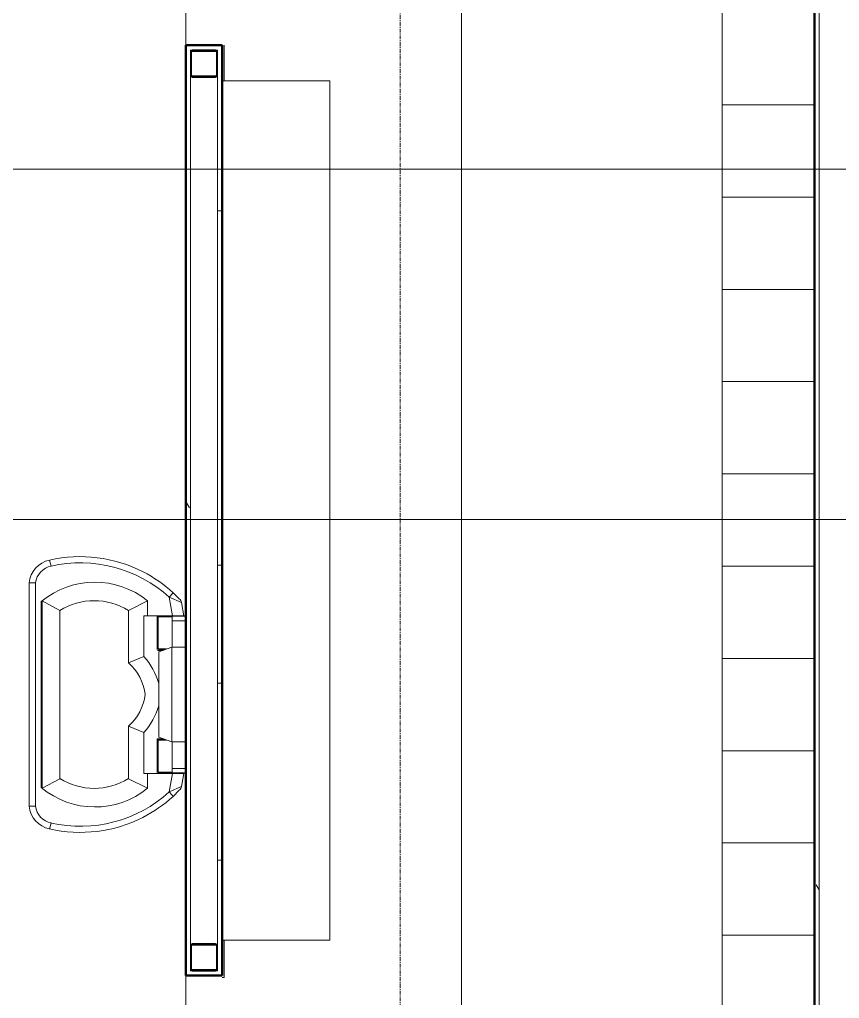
# Model space of a CAD drawing. Header units: inches. Extents: x 23906 to 26716, y -23130 to -20467.
# Drawn here: x 25633.9 to 25740.5, y -22650.9 to -22523.6 of the extents above; entities that cross this region are included whole.
import ezdxf

# ---------------------------------------------------------------- set-up
doc = ezdxf.new("R2010")
doc.units = ezdxf.units.IN
doc.header["$MEASUREMENT"] = 0
doc.linetypes.add('Grid Line 1_2_', pattern=[0.875, 0.5, -0.125, 0.125, -0.125])
for name, color, linetype, lineweight in [('A-FLOR', 192, 'Continuous', 13), ('A-WALL', 113, 'Continuous', 13), ('A-WALL-PATT', 111, 'Continuous', 50), ('G-ANNO-SYMB', 111, 'Continuous', 9), ('I-FURN', 30, 'Continuous', 9), ('I-WALL', 2, 'Continuous', 13), ('Q-SPCQ', 91, 'Continuous', 9), ('S-COLS', 52, 'Continuous', 9), ('S-GRID', 1, 'Continuous', 9)]:
    doc.layers.add(name, color=color, linetype=linetype, lineweight=lineweight)
pattern_1 = [(0, (0, 0), (30.72, 7.68), [1.267, -21.773, 1.267, -21.773, -122.88]), (0, (0, 0), (30.72, 7.68), [-46.08, 1.267, -44.813, 1.267, -21.773, -53.76]), (0, (0, 0), (30.72, 7.68), [-115.2, 1.267, -14.093, 1.267, -37.133]), (120, (11.52, 3.84), (-22.0110751, 22.7643004), [1.267, -21.773, 1.267, -21.773, -122.88]), (120, (11.52, 3.84), (-22.0110751, 22.7643004), [-46.08, 1.267, -44.813, 1.267, -21.773, -53.76]), (120, (11.52, 3.84), (-22.0110751, 22.7643004), [-115.2, 1.267, -14.093, 1.267, -37.133]), (240, (15.36, 19.2), (-8.7089249, -30.4443004), [1.267, -21.773, 1.267, -21.773, -122.88]), (240, (15.36, 19.2), (-8.7089249, -30.4443004), [-46.08, 1.267, -44.813, 1.267, -21.773, -53.76]), (240, (15.36, 19.2), (-8.7089249, -30.4443004), [-115.2, 1.267, -14.093, 1.267, -37.133])]

# ---------------------------------------------------------------- blocks, each defined once
blk = doc.blocks.new('Locker-Double Stacked - 12_ x 12_-3246-Enlarged First Floor Plan _East_')
at = {"layer": 'I-FURN', "color": 7}
for p, q in [((-6, -6), (-6, 6)), ((-6, 6), (6, 6)), ((6, 6), (6, -6)), ((6, -6), (-6, -6))]:
    blk.add_line(p, q, dxfattribs=at)
blk = doc.blocks.new('Furniture 5 - Furniture 1-2367-Enlarged First Floor Plan _East_')
at = {"layer": 'I-FURN', "color": 7}
for p, q in [((25653.99, -22499.67), (25639.99, -22499.67)), ((25653.99, -22611.42), (25653.99, -22499.67)), ((25639.99, -22611.42), (25653.99, -22611.42))]:
    blk.add_line(p, q, dxfattribs=at)
blk = doc.blocks.new('HSS-Hollow Structural Section-Column - HSS3-1_2X3-1_2X1_8-V54-Enlarged First Floor Plan _East_')
at = {"layer": 'S-COLS'}
h = blk.add_hatch(dxfattribs=at)
h.set_pattern_fill('FP_24', color=256, style=0, pattern_type=2)
h.set_pattern_definition([(45, (-25657.89, 22529.314), (-9.503515, 9.503515), []), (45, (-25657.89, 22543.714), (-9.503515, 9.503515), [])])
h.paths.add_polyline_path([(1.52, -1.75), (1.68, -1.68), (1.75, -1.52), (1.75, 1.52), (1.68, 1.68), (1.52, 1.75), (-1.52, 1.75), (-1.68, 1.68), (-1.75, 1.52), (-1.75, -1.52), (-1.68, -1.68), (-1.52, -1.75)], flags=0)
h.paths.add_polyline_path([(-1.52, -1.63), (-1.6, -1.6), (-1.63, -1.52), (-1.6, 1.6), (-1.52, 1.63), (1.6, 1.6), (1.63, 1.52), (1.6, -1.6), (1.52, -1.63)], flags=0)
at = {"layer": 'S-COLS', "color": 130, "lineweight": 30}
for p, q in [((-1.75, 1.52), (-1.75, -1.52)), ((-1.63, -1.52), (-1.63, 1.52)), ((1.52, 1.75), (-1.52, 1.75)), ((-1.52, 1.63), (1.52, 1.63)), ((1.63, 1.52), (1.63, -1.52)), ((1.75, -1.52), (1.75, 1.52)), ((1.52, -1.63), (-1.52, -1.63)), ((-1.52, -1.75), (1.52, -1.75))]:
    blk.add_line(p, q, dxfattribs=at)
for centre, radius, start, end in [((-1.52, 1.52), 0.232, 90, 180), ((-1.52, 1.52), 0.116, 90, 180), ((1.52, 1.52), 0.232, 360, 90), ((1.52, 1.52), 0.116, 0, 90), ((-1.52, -1.52), 0.232, 180, 270), ((-1.52, -1.52), 0.116, 180, 270), ((1.52, -1.52), 0.232, 270, 360), ((1.52, -1.52), 0.116, 270, 360)]:
    blk.add_arc(centre, radius, start, end, dxfattribs=at)
blk = doc.blocks.new('HSS-Hollow Structural Section-Column - HSS3-1_2X3-1_2X1_8-V59-Enlarged First Floor Plan _East_')
at = {"layer": 'S-COLS'}
h = blk.add_hatch(dxfattribs=at)
h.set_pattern_fill('FP_28', color=256, style=0, pattern_type=2)
h.set_pattern_definition([(45, (-25657.89, 22645.564), (-9.503515, 9.503515), []), (45, (-25657.89, 22659.964), (-9.503515, 9.503515), [])])
h.paths.add_polyline_path([(1.52, -1.75), (1.68, -1.68), (1.75, -1.52), (1.75, 1.52), (1.68, 1.68), (1.52, 1.75), (-1.52, 1.75), (-1.68, 1.68), (-1.75, 1.52), (-1.75, -1.52), (-1.68, -1.68), (-1.52, -1.75)], flags=0)
h.paths.add_polyline_path([(-1.52, -1.63), (-1.6, -1.6), (-1.63, -1.52), (-1.6, 1.6), (-1.52, 1.63), (1.6, 1.6), (1.63, 1.52), (1.6, -1.6), (1.52, -1.63)], flags=0)
at = {"layer": 'S-COLS', "color": 130, "lineweight": 30}
for p, q in [((-1.75, 1.52), (-1.75, -1.52)), ((-1.63, -1.52), (-1.63, 1.52)), ((1.52, 1.75), (-1.52, 1.75)), ((-1.52, 1.63), (1.52, 1.63)), ((1.63, 1.52), (1.63, -1.52)), ((1.75, -1.52), (1.75, 1.52)), ((1.52, -1.63), (-1.52, -1.63)), ((-1.52, -1.75), (1.52, -1.75))]:
    blk.add_line(p, q, dxfattribs=at)
for centre, radius, start, end in [((-1.52, 1.52), 0.232, 90, 180), ((-1.52, 1.52), 0.116, 90, 180), ((1.52, 1.52), 0.232, 360, 90), ((1.52, 1.52), 0.116, 0, 90), ((-1.52, -1.52), 0.232, 180, 270), ((-1.52, -1.52), 0.116, 180, 270), ((1.52, -1.52), 0.232, 270, 360), ((1.52, -1.52), 0.116, 270, 360)]:
    blk.add_arc(centre, radius, start, end, dxfattribs=at)
blk = doc.blocks.new('Change_Table-Flip_Down-Frost_Products_LTD_-1125 - Polyethylene-White-366105-Enlarged First Floor Plan _East_')
at = {"layer": 'Q-SPCQ', "color": 50, "lineweight": 20}
for p, q in [((25405.77, -22594.65), (25405.95, -22593.86)), ((25407.79, -22596.82), (25408.62, -22596.82)), ((25407.79, -22625.89), (25407.79, -22596.82)), ((25408.62, -22596.82), (25408.62, -22625.89)), ((25390.4, -22598.7), (25388.81, -22599.4)), ((25389.09, -22598.91), (25389.89, -22598.11)), ((25390.4, -22598.7), (25389.98, -22601.1)), ((25395.7, -22600.41), (25393.21, -22599.17)), ((25393.21, -22601.1), (25393.21, -22599.17)), ((25404.61, -22600.41), (25406.94, -22599.17)), ((25406.94, -22599.17), (25406.94, -22623.53)), ((25388.51, -22601.1), (25388.81, -22599.4)), ((25395.7, -22600.41), (25395.7, -22607.23)), ((25404.61, -22622.3), (25404.61, -22600.41)), ((25407.04, -22599.25), (25407.04, -22623.45)), ((25388.27, -22601.15), (25388.51, -22601.15)), ((25390.02, -22601.75), (25388.27, -22601.75)), ((25393.69, -22601.1), (25388.51, -22601.1)), ((25388.51, -22601.15), (25388.51, -22601.1)), ((25388.51, -22601.15), (25391.73, -22601.15)), ((25390.02, -22601.15), (25390.02, -22605.18)), ((25391.83, -22601.25), (25390.02, -22601.25)), ((25391.83, -22605.43), (25391.83, -22601.25)), ((25391.96, -22601.1), (25391.96, -22605.5)), ((25393.69, -22606.42), (25393.69, -22601.1)), ((25390.07, -22605.18), (25388.27, -22605.18)), ((25390.07, -22617.53), (25390.07, -22605.18)), ((25390.07, -22605.18), (25391.77, -22605.8)), ((25390.75, -22605.43), (25391.83, -22605.43)), ((25391.73, -22605.53), (25391.02, -22605.53)), ((25391.86, -22605.6), (25391.23, -22605.6)), ((25391.77, -22605.8), (25391.77, -22616.91)), ((25393.69, -22606.42), (25395.7, -22607.23)), ((25393.69, -22616.29), (25395.7, -22615.47)), ((25395.7, -22622.3), (25395.7, -22615.47)), ((25390.07, -22617.53), (25391.77, -22616.91)), ((25393.69, -22616.29), (25393.69, -22621.6)), ((25388.27, -22617.53), (25390.07, -22617.53)), ((25390.02, -22617.53), (25390.02, -22621.55)), ((25390.75, -22617.28), (25391.83, -22617.28)), ((25391.73, -22617.18), (25391.02, -22617.18)), ((25391.86, -22617.1), (25391.23, -22617.1)), ((25391.83, -22621.45), (25391.83, -22617.28)), ((25391.96, -22621.6), (25391.96, -22617.2)), ((25390.02, -22620.95), (25388.27, -22620.95)), ((25388.51, -22621.55), (25388.27, -22621.55)), ((25388.51, -22621.55), (25391.73, -22621.55)), ((25388.51, -22621.6), (25388.51, -22621.55)), ((25393.69, -22621.6), (25388.51, -22621.6)), ((25388.81, -22623.31), (25388.51, -22621.6)), ((25389.98, -22621.6), (25390.4, -22624.01)), ((25391.83, -22621.45), (25390.02, -22621.45)), ((25393.21, -22621.6), (25393.21, -22623.54)), ((25390.42, -22624.03), (25388.81, -22623.31)), ((25393.21, -22623.54), (25395.7, -22622.3)), ((25404.61, -22622.3), (25406.94, -22623.53)), ((25389.89, -22624.6), (25389.09, -22623.8)), ((25389.89, -22624.6), (25390.42, -22624.03)), ((25407.79, -22625.89), (25408.62, -22625.89)), ((25405.77, -22628.06), (25405.95, -22628.85))]:
    blk.add_line(p, q, dxfattribs=at)
for centre, radius, start, end in [((25401.98, -22611.33), 17.91, 77.1036, 117.0252), ((25405.21, -22597.22), 3.44, 6.6703, 77.1036), ((25401.98, -22611.33), 17.91, 117.0252, 132.4157), ((25401.95, -22611.33), 17.12, 77.1058, 132.4083), ((25405.18, -22597.23), 2.65, 8.9006, 77.1058), ((25400.07, -22607.6), 10.87, 50.1591, 129.1586), ((25389.63, -22599.54), 0.83, 130.6052, 170.0067), ((25395.94, -22593.4), 7.66, 217.8807, 223.7167), ((25400.16, -22607.61), 8.46, 58.2462, 121.7538), ((25391.73, -22601.25), 0.1, 0, 90), ((25391.73, -22605.43), 0.1, 270, 0), ((25391.86, -22605.5), 0.1, 270, 0), ((25400.01, -22612.18), 8.55, 137.6677, 164.5358), ((25400.07, -22612.18), 6.59, 131.4443, 172.8364), ((25400.07, -22610.53), 6.59, 187.1636, 228.5557), ((25400.01, -22610.53), 8.55, 195.4642, 222.3323), ((25391.73, -22617.28), 0.1, 0, 90), ((25391.86, -22617.2), 0.1, 0, 90), ((25391.73, -22621.45), 0.1, 270, 0), ((25389.63, -22623.17), 0.83, 189.9933, 229.3948), ((25400.16, -22615.1), 8.46, 238.2462, 301.7538), ((25401.98, -22611.38), 17.91, 227.5846, 242.8439), ((25401.95, -22611.37), 17.12, 227.5917, 282.8942), ((25400.07, -22615.1), 10.87, 230.8414, 309.8409), ((25405.18, -22625.48), 2.65, 282.8942, 351.0994), ((25405.21, -22625.49), 3.44, 282.8964, 353.3297), ((25401.98, -22611.38), 17.91, 242.8439, 282.8964)]:
    blk.add_arc(centre, radius, start, end, dxfattribs=at)
blk = doc.blocks.new('Locker Rooms and Restrooms_rvt-1-Enlarged First Floor Plan _East_')
at = {"layer": 'A-WALL-PATT', "lineweight": 9}
h = blk.add_hatch(dxfattribs=at)
h.set_pattern_fill('FP_8', style=0, pattern_type=2)
h.set_pattern_definition(pattern_1)
h.paths.add_polyline_path([(25659.64, -22647.93), (25659.64, -22647.3), (25656.14, -22647.3), (25656.14, -22527.55), (25659.64, -22527.55), (25659.64, -22526.93), (25655.52, -22526.93), (25655.52, -22647.93), (25659.57, -22647.93)], flags=0)
h = blk.add_hatch(dxfattribs=at)
h.set_pattern_fill('FP_8', style=0, pattern_type=2)
h.set_pattern_definition(pattern_1)
h.paths.add_polyline_path([(25660.27, -22647.93), (25660.27, -22526.93), (25659.64, -22526.93), (25659.64, -22647.93)], flags=0)
at = {"layer": 'A-FLOR', "color": 10}
for p, q in [((25655.52, -22482.37), (25655.52, -22526.93)), ((25655.52, -22647.93), (25655.52, -22691.05))]:
    blk.add_line(p, q, dxfattribs=at)
at = {"layer": 'A-WALL', "color": 10}
for p, q in [((25656.14, -22527.55), (25659.64, -22527.55)), ((25656.14, -22527.55), (25656.14, -22527.8)), ((25659.64, -22527.55), (25659.64, -22527.8)), ((25656.14, -22530.83), (25656.14, -22644.05)), ((25659.64, -22530.83), (25659.64, -22644.05)), ((25656.14, -22647.08), (25656.14, -22647.3)), ((25656.34, -22647.3), (25656.14, -22647.3)), ((25659.64, -22647.3), (25659.44, -22647.3)), ((25659.64, -22647.08), (25659.64, -22647.3))]:
    blk.add_line(p, q, dxfattribs=at)
at = {"layer": 'I-WALL', "color": 250, "lineweight": 50}
for p, q in [((25656.14, -22526.93), (25655.52, -22526.93)), ((25655.52, -22526.93), (25655.52, -22647.93)), ((25659.64, -22526.93), (25656.14, -22526.93)), ((25660.27, -22526.93), (25659.64, -22526.93)), ((25660.27, -22647.93), (25660.27, -22526.93)), ((25655.52, -22647.93), (25656.14, -22647.93)), ((25656.14, -22647.93), (25659.64, -22647.93)), ((25659.64, -22647.93), (25660.27, -22647.93))]:
    blk.add_line(p, q, dxfattribs=at)
at = {"layer": 'I-WALL', "color": 10}
for p, q in [((25660.52, -22526.93), (25660.52, -22531.56)), ((25660.52, -22643.31), (25660.52, -22648.18)), ((25660.27, -22648.18), (25660.52, -22648.18))]:
    blk.add_line(p, q, dxfattribs=at)
at = {"color": 10, "lineweight": 13}
for name, p, rotation in [('Locker-Double Stacked - 12_ x 12_-3246-Enlarged First Floor Plan _East_', (25731.27, -22528.68), 270), ('Locker-Double Stacked - 12_ x 12_-3246-Enlarged First Floor Plan _East_', (25731.27, -22540.68), 270), ('Locker-Double Stacked - 12_ x 12_-3246-Enlarged First Floor Plan _East_', (25731.27, -22552.68), 270), ('Locker-Double Stacked - 12_ x 12_-3246-Enlarged First Floor Plan _East_', (25731.27, -22564.68), 270), ('Locker-Double Stacked - 12_ x 12_-3246-Enlarged First Floor Plan _East_', (25731.27, -22576.68), 270), ('Locker-Double Stacked - 12_ x 12_-3246-Enlarged First Floor Plan _East_', (25731.27, -22588.68), 270), ('Change_Table-Flip_Down-Frost_Products_LTD_-1125 - Polyethylene-White-366105-Enlarged First Floor Plan _East_', (51043.78, -45222.73), 180), ('Locker-Double Stacked - 12_ x 12_-3246-Enlarged First Floor Plan _East_', (25731.27, -22600.68), 270), ('Locker-Double Stacked - 12_ x 12_-3246-Enlarged First Floor Plan _East_', (25731.27, -22612.68), 270), ('Locker-Double Stacked - 12_ x 12_-3246-Enlarged First Floor Plan _East_', (25731.27, -22624.68), 270), ('Locker-Double Stacked - 12_ x 12_-3246-Enlarged First Floor Plan _East_', (25731.27, -22636.68), 270), ('Locker-Double Stacked - 12_ x 12_-3246-Enlarged First Floor Plan _East_', (25731.27, -22648.68), 270)]:
    blk.add_blockref(name, p, dxfattribs=dict(at, rotation=rotation))
for name, p in [('HSS-Hollow Structural Section-Column - HSS3-1_2X3-1_2X1_8-V54-Enlarged First Floor Plan _East_', (25657.89, -22529.31)), ('Furniture 5 - Furniture 1-2367-Enlarged First Floor Plan _East_', (20.28, -31.89)), ('HSS-Hollow Structural Section-Column - HSS3-1_2X3-1_2X1_8-V59-Enlarged First Floor Plan _East_', (25657.89, -22645.56))]:
    blk.add_blockref(name, p, dxfattribs=at)

msp = doc.modelspace()

# ---------------------------------------------------------------- hatches: boundary and pattern name
at = {"layer": 'A-WALL-PATT', "lineweight": 9}
h = msp.add_hatch(dxfattribs=at)
h.set_pattern_fill('FP_8', color=256, style=0, pattern_type=2)
h.set_pattern_definition(pattern_1)
h.paths.add_polyline_path([(25737.89, -22787.3), (25737.89, -22767.89), (25737.27, -22767.89), (25737.27, -22787.3)], flags=0)
h.paths.add_polyline_path([(25737.89, -22767.09), (25737.89, -22369.55), (25737.27, -22369.55), (25737.29, -22767.09)], flags=0)

# ---------------------------------------------------------------- linework, layer by layer
at = {"layer": 'A-WALL'}
msp.add_line((25737.89, -22370.18), (25737.89, -22767.09), dxfattribs=at)
at = {"layer": 'G-ANNO-SYMB'}
msp.add_line((26309.89, -22588.63), (23915.43, -22588.63), dxfattribs=at)
at = {"layer": 'I-WALL', "lineweight": 50}
msp.add_line((25737.27, -22369.55), (25737.27, -22767.09), dxfattribs=at)
at = {"layer": 'S-GRID', "linetype": 'Grid Line 1_2_'}
for p, q in [((25691.39, -22929.31), (25691.39, -20749.66)), ((25683.39, -23010.9), (25683.39, -20902.43)), ((25691.39, -23058.9), (25691.39, -20902.43)), ((26427.34, -22543.05), (24012.52, -22543.05)), ((26535.93, -22543.05), (24110.38, -22543.05))]:
    msp.add_line(p, q, dxfattribs=at)

# ---------------------------------------------------------------- block references
at = {"lineweight": 5}
msp.add_blockref('Locker Rooms and Restrooms_rvt-1-Enlarged First Floor Plan _East_', (0, 0), dxfattribs=at)

doc.saveas('drawing.dxf')
